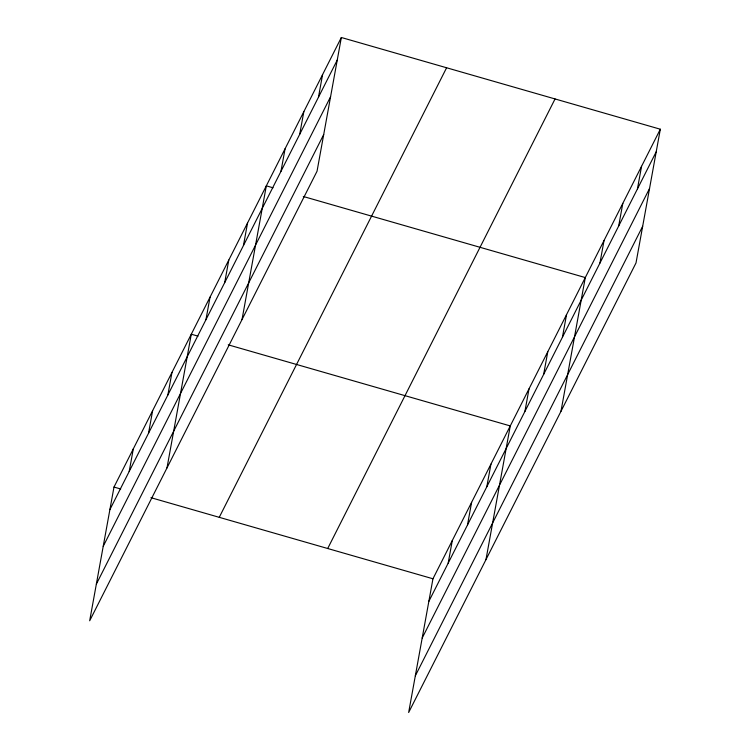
<?xml version="1.0" encoding="UTF-8"?>
<svg xmlns="http://www.w3.org/2000/svg" width="750" height="750" viewBox="0 0 750 750"><rect width="100%" height="100%" fill="white"/><g stroke="black" fill="none" stroke-linecap="round" stroke-linejoin="round"><path stroke-width="1.12" d="M341.344 37.5L113.991 487.059L89.681 620.784L317.044 171.225L341.344 37.5L660.319 129.216L636.009 262.941L408.656 712.5L432.956 578.775L660.319 129.216M129.206 471.431L133.312 448.847M148.537 433.219L152.634 410.634M167.859 395.006L171.966 372.422M166.988 467.934L191.287 334.209L198.009 336.141M205.941 319.706L210.047 297.122M224.7 282.619L228.797 260.034M243.45 245.531L247.556 222.947M242.016 319.584L266.316 185.85L273.038 187.791M280.969 171.356L285.075 148.763M299.719 134.259L303.825 111.675M318.478 97.172L322.584 74.588M448.181 563.147L452.288 540.562M467.503 524.934L471.609 502.35M486.834 486.722L490.931 464.137M485.963 559.65L510.262 425.925L228.244 344.831M524.916 411.422L529.022 388.837M543.666 374.334L547.772 351.75M562.425 337.247L566.531 314.662M560.981 411.3L585.291 277.566L303.272 196.481M599.944 263.072L604.041 240.478M618.694 225.975L622.8 203.391M637.453 188.887L641.559 166.303M109.884 509.644L337.238 60.084M103.219 546.319L330.572 96.759M96.347 584.109L323.7 134.55M219.253 517.322L446.606 67.763M327.703 548.513L555.056 98.953M428.859 601.359L656.213 151.8M422.194 638.034L649.547 188.475M415.322 675.825L642.675 226.266M113.991 487.059L120.703 488.991M150.938 497.681L432.956 578.775"/></g></svg>
